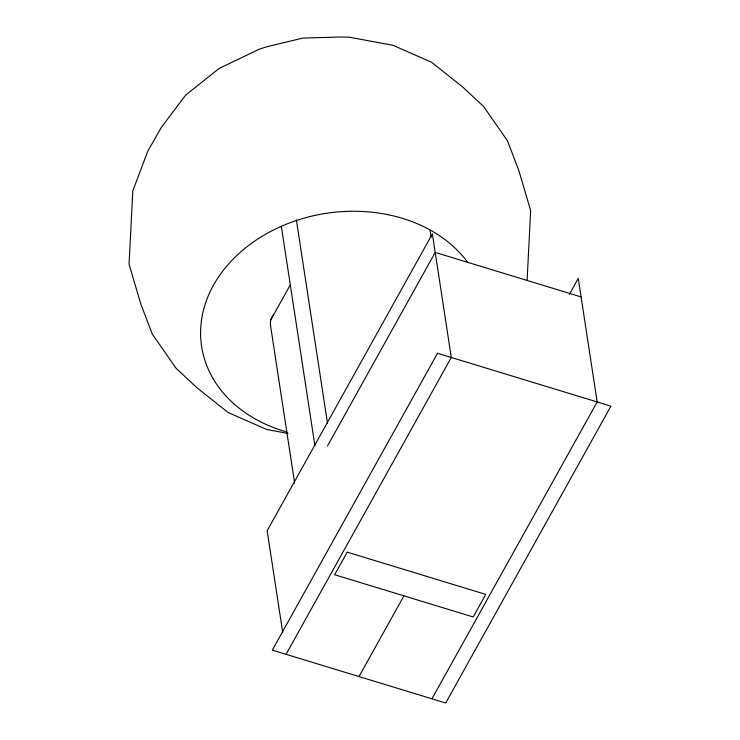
<?xml version="1.0" encoding="UTF-8"?>
<svg xmlns="http://www.w3.org/2000/svg" width="740" height="740" viewBox="0 0 740 740"><rect width="100%" height="100%" fill="white"/><g stroke="black" fill="none" stroke-linecap="round" stroke-linejoin="round"><path stroke-width="1.11" d="M527.102 280.589L530.654 210.613L518.842 170.552L507.501 140.85L483.655 106.56L462.676 86.978L431.596 62.271L392.94 45.288L349.336 37.194L340.113 37L302.901 38.092L266.613 46.805L259.324 49.201L219.049 68.487L185.675 95.081L161.487 127.16L147.713 151.367L132.812 190.837L129.065 264.18L140.878 304.242L152.209 333.943L176.065 368.243L197.034 387.815L228.114 412.522L266.779 429.505L288.017 433.455M270.831 319.8L290.487 284.493M327.478 446.007L435.222 252.433L581.104 296.916M286.065 654.317L451.289 357.466L432.382 233.896L267.159 530.746L282.772 632.783M569.273 294.539L578.264 278.379L597.171 401.95L431.947 698.801M359.011 676.563L403.929 595.857M430.042 230.27L431.096 237.114M296.389 219.983L327.487 423.169M281.385 226.579L314.916 445.739M294.65 483.183L270.562 325.776A40.265 21.21 29.1 0 1 273.569 314.99M287.175 432.114A143.255 112.73 -8.7 0 1 237.05 255.272A143.255 112.73 -8.7 0 1 467.541 262.117M437.525 353.276L272.302 650.127L445.711 703L610.935 406.149L437.525 353.276M347.226 552.16L334.656 574.73L473.202 616.975L485.764 594.405L347.226 552.16"/></g></svg>
